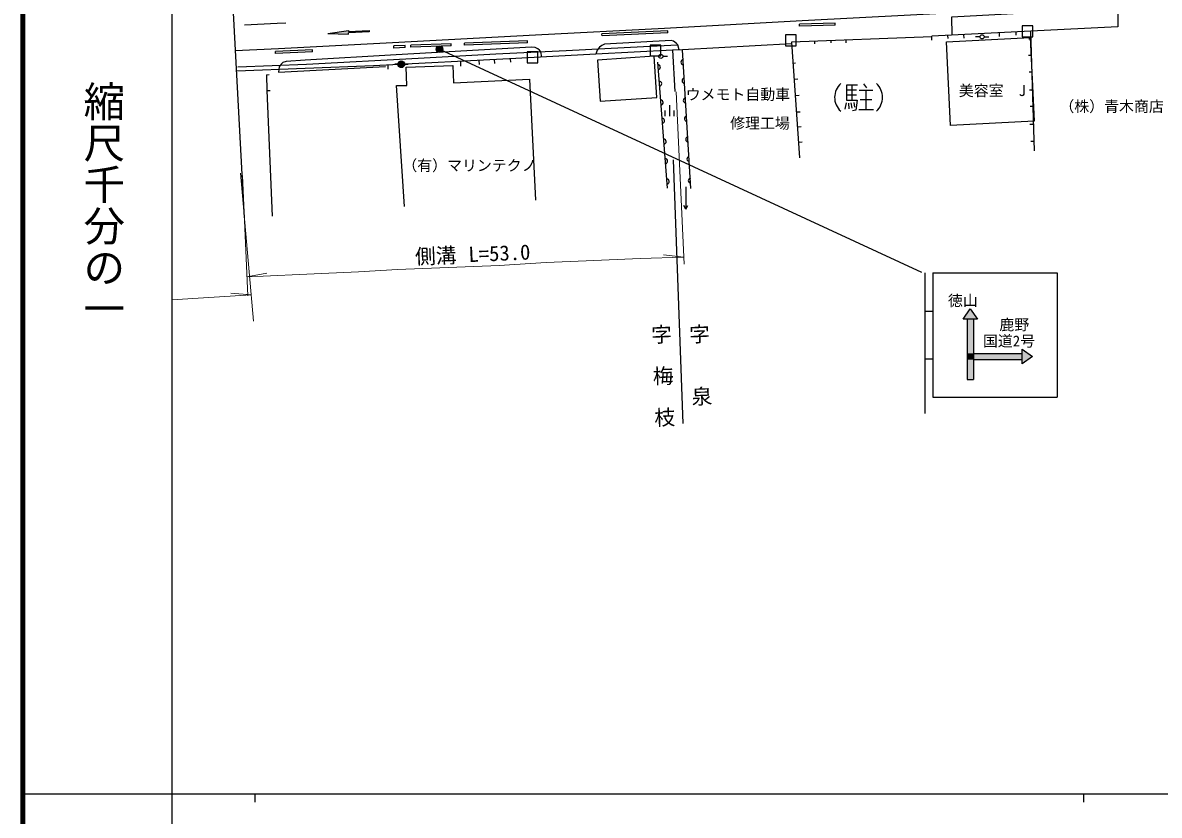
# Model space of a CAD drawing. Units: millimetres at full size, sheet at 1:1000; details may follow other scales. Extents: x 40000 to 680000, y 20000 to 380000.
# Drawn here: x 40000 to 177140, y 202409 to 297988 of the extents above; entities that cross this region are included whole.
import ezdxf
from ezdxf.enums import TextEntityAlignment as Align

# ---------------------------------------------------------------- set-up
doc = ezdxf.new("R2010")
doc.units = ezdxf.units.MM
doc.header["$LTSCALE"] = 1000
for name, color, linetype, lineweight in [('M-BGD', 7, 'Continuous', 25), ('M-BMK-OTRS', 5, 'Continuous', 25), ('M-BMK-ROW', 30, 'Continuous', 25), ('M-STR-HTXT', 7, 'Continuous', 13), ('M-STR-STRC', 7, 'Continuous', 25), ('M-TTL', 2, 'Continuous', 13), ('M-TTL-BAND', 7, 'Continuous', 25)]:
    doc.layers.add(name, color=color, linetype=linetype, lineweight=lineweight)
doc.layers.add('M-BMK-HTXT', color=7, linetype='Continuous')
doc.styles.add('@ＭＳ ゴシック', font='')
doc.styles.add('ＭＳ ゴシック', font='')
doc.styles.get('@ＭＳ ゴシック').set_extended_font_data('@MS Gothic')
doc.styles.get('ＭＳ ゴシック').set_extended_font_data('MS Gothic')

msp = doc.modelspace()

# ---------------------------------------------------------------- hatches: boundary and pattern name
at = {"layer": 'M-STR-STRC'}
for points in [[(79326, 296615), (79318, 296765), (81815, 296898), (81807, 297048), (79310, 296915), (79302, 297065), (76818, 296708)], [(90637, 295005, 1), (89963, 294576, 1)], [(86018, 293188, 0.41421), (85466, 293311, 0.41421), (85344, 292759, 0.41421), (85896, 292636, 0.41421)], [(154336, 263480), (155211, 262230), (154711, 262230), (153961, 262230), (153461, 262230)], [(153961, 262230), (154711, 262230), (154711, 258105), (153961, 258105)], [(153961, 258105), (154711, 258105), (154711, 257355), (153961, 257355)], [(154711, 257355), (154711, 258105), (160586, 258105), (160586, 257355)], [(160586, 258105), (160586, 258605), (161836, 257730), (160586, 256855), (160586, 257355)], [(153961, 257355), (154711, 257355), (154711, 254980), (153961, 254980)]]:
    msp.add_hatch(color=256, dxfattribs=at).paths.add_polyline_path(points)

# ---------------------------------------------------------------- linework, layer by layer
at = {"layer": 'M-BGD'}
for p, q in [((138044, 297952), (133729, 297805)), ((133738, 297555), (133729, 297805)), ((138052, 297702), (133738, 297555)), ((138052, 297702), (138044, 297952)), ((117836, 297030), (109887, 296641)), ((109899, 296392), (109887, 296641)), ((117848, 296780), (109899, 296392)), ((117848, 296780), (117836, 297030)), ((149711, 295894), (149688, 296349)), ((151648, 296077), (151629, 296448)), ((153585, 296136), (153564, 296546)), ((155512, 296285), (154962, 296285)), ((156012, 296285), (156580, 296285)), ((157869, 296326), (157847, 296763)), ((159892, 296481), (159872, 296866)), ((86141, 295257), (84772, 295183)), ((84786, 294933), (84772, 295183)), ((86155, 295007), (84786, 294933)), ((86155, 295007), (86141, 295257)), ((91692, 295450), (86825, 295302)), ((86833, 295052), (86825, 295302)), ((91700, 295200), (86833, 295052)), ((91700, 295200), (91692, 295450)), ((100908, 295810), (93315, 295534)), ((93324, 295284), (93315, 295534)), ((100917, 295560), (93324, 295284)), ((100917, 295560), (100908, 295810)), ((132781, 295424), (119591, 294735)), ((135598, 295449), (135587, 295737)), ((137567, 295558), (137557, 295813)), ((139370, 295558), (139357, 295883)), ((161403, 296027), (161665, 296036)), ((74954, 294715), (70496, 294528)), ((70507, 294279), (70496, 294528)), ((74965, 294466), (70507, 294279)), ((74965, 294466), (74954, 294715)), ((96955, 293075), (96930, 293550)), ((98878, 293218), (98854, 293653)), ((116747, 293944), (116197, 293944)), ((117247, 293944), (117814, 293944)), ((119591, 294735), (118397, 294698)), ((118397, 294698), (118698, 289701)), ((120635, 278002), (119591, 294735)), ((161380, 294073), (161726, 294083)), ((84113, 292407), (84089, 292866)), ((85431, 292974), (84881, 292974)), ((85931, 292974), (86499, 292974)), ((92876, 292754), (92846, 293333)), ((95119, 292968), (95093, 293453)), ((117803, 278023), (116635, 293232)), ((133241, 293099), (132945, 293079)), ((69421, 291720), (69727, 291728)), ((69421, 291720), (69468, 289812)), ((133540, 291184), (133079, 291152)), ((161459, 292054), (161788, 292065)), ((69468, 289812), (69845, 289828)), ((69468, 289812), (70099, 274655)), ((140708, 290458), (139397, 290458)), ((139397, 290458), (139397, 288663)), ((139397, 289884), (140626, 289884)), ((140053, 290458), (140053, 288663)), ((140913, 289851), (142594, 289851)), ((141454, 290638), (141831, 290146)), ((141741, 289851), (141741, 287540)), ((161465, 289901), (161854, 289913)), ((118063, 286714), (118063, 288043)), ((133675, 289208), (133217, 289176)), ((139364, 288327), (139208, 287564)), ((139397, 289278), (140618, 289278)), ((139397, 288663), (140667, 288663)), ((139651, 288286), (139700, 287605)), ((139913, 288327), (140044, 287679)), ((140266, 288368), (140381, 287786)), ((140667, 288663), (140528, 287442)), ((141036, 288737), (142471, 288737)), ((117530, 286714), (117530, 287411)), ((118596, 286714), (118596, 287411)), ((133810, 287222), (133355, 287190)), ((140528, 287442), (140110, 287368)), ((140889, 287540), (142643, 287540)), ((161545, 287919), (161915, 287931)), ((133933, 285429), (133480, 285397)), ((161539, 285755), (161982, 285769)), ((134059, 283574), (133609, 283542)), ((161643, 283691), (162046, 283703)), ((120016, 275503), (120269, 275941))]:
    msp.add_line(p, q, dxfattribs=at)
for points in [[(152140, 296474), (152121, 298712), (172141, 299766), (172141, 297506), (161637, 296956)], [(149692, 296283), (132767, 295627), (133739, 281678)], [(162082, 282522), (161637, 296956), (149688, 296349)], [(65943, 292677), (74247, 292999), (87731, 293726), (97102, 294231), (105568, 294649), (114888, 295109), (119030, 295313)], [(102620, 293854), (102498, 294497), (102354, 294668), (102148, 294838), (101819, 294992), (101382, 295023), (85067, 294136), (74087, 293478), (71773, 293331), (71393, 293189), (71186, 292983), (70927, 292652), (70856, 292014), (83756, 292708)], [(119213, 294723), (119030, 295313), (118882, 295499), (118521, 295760), (118234, 295834), (110184, 295392), (109860, 295251), (109576, 295035), (109306, 294662), (109152, 294202)], [(118397, 294698), (109152, 294202), (99497, 293687), (82306, 292771), (65829, 292148)], [(86062, 275814), (85087, 290420), (86337, 290420), (86268, 292649), (91912, 292824), (91978, 290721), (101150, 291183), (101884, 276595)], [(120016, 278198), (120016, 275503), (119764, 275941)]]:
    msp.add_lwpolyline(points, dxfattribs=at)
for points in [[(160577, 296299), (161877, 296299), (161877, 297599), (160577, 297599)], [(132032, 295210), (133332, 295210), (133332, 296510), (132032, 296510)], [(115695, 294003), (116995, 294003), (116995, 295303), (115695, 295303)], [(151952, 285603), (151452, 295699), (161555, 296198), (162054, 286103)], [(100873, 293171), (102173, 293171), (102173, 294471), (100873, 294471)], [(109666, 288517), (116530, 288969), (116202, 293944), (109339, 293493)]]:
    msp.add_lwpolyline(points, close=True, dxfattribs=at)
for centre in [(155762, 296285), (116997, 293944), (85681, 292974)]:
    msp.add_circle(centre, 250, dxfattribs=at)
for centre, radius, start, end in [((119738, 293249), 318, 103.46309, 263.68082), ((116627, 292632), 318, 284.28135, 84.49908), ((116780, 290634), 318, 284.28135, 84.49908), ((119879, 290993), 318, 103.46309, 263.68082), ((140190, 288991), 2228, 131.69789, 228.01917), ((141468, 288983), 2282, 312.86378, 47.4164), ((116954, 288363), 318, 284.28135, 84.49908), ((120028, 288609), 318, 103.46309, 263.68082), ((120166, 286398), 318, 103.46309, 263.68082), ((117123, 286169), 318, 284.28135, 84.49908), ((117316, 283651), 318, 284.28135, 84.49908), ((120320, 283917), 318, 103.46309, 263.68082), ((117497, 281298), 318, 284.28135, 84.49908), ((120468, 281558), 318, 103.46309, 263.68082), ((117685, 278846), 318, 284.28135, 84.49908), ((120631, 278950), 318, 103.46309, 263.68082)]:
    msp.add_arc(centre, radius, start, end, dxfattribs=at)
at = {"layer": 'M-BMK-OTRS'}
msp.add_line((65400, 299175), (66711, 274467), dxfattribs=at)
at = {"layer": 'M-BMK-ROW'}
msp.add_line((118472, 281443), (119667, 249644), dxfattribs=at)
at = {"layer": 'M-STR-HTXT'}
for p, q in [((118863, 289636), (119805, 268889)), ((66264, 279852), (67835, 261989)), ((66513, 279561), (67153, 265035)), ((119768, 269701), (117329, 269981)), ((67051, 267357), (69464, 267805)), ((67555, 265169), (58000, 264585)), ((67555, 265169), (65108, 265362))]:
    msp.add_line(p, q, dxfattribs=at)
msp.add_lwpolyline([(119768, 269701), (114519, 269568), (107972, 269257), (103178, 269058), (97493, 268726), (92368, 268506), (85222, 268220), (80516, 267955), (74276, 267664), (69018, 267443), (67051, 267357)], dxfattribs=at)
at = {"layer": 'M-STR-STRC'}
for p, q in [((70706, 297886), (66752, 297685)), ((71745, 297941), (70706, 297886)), ((76818, 296708), (79302, 297065)), ((76818, 296708), (79326, 296615)), ((79302, 297065), (79310, 296915)), ((79326, 296615), (79318, 296765)), ((90300, 294790), (148445, 267926)), ((148836, 267846), (148836, 250846)), ((149836, 267846), (164836, 267846)), ((149836, 267846), (149836, 252846)), ((164836, 267846), (164836, 252846)), ((153461, 262230), (154336, 263480)), ((154336, 263480), (155211, 262230)), ((148836, 263221), (149836, 263221)), ((155211, 262230), (153461, 262230)), ((153961, 262230), (153961, 254980)), ((154711, 262230), (154711, 254980)), ((154711, 258105), (160586, 258105)), ((160586, 258605), (161836, 257730)), ((160586, 256855), (160586, 258605)), ((148836, 257471), (149836, 257471)), ((154711, 257355), (160586, 257355)), ((161836, 257730), (160586, 256855)), ((153961, 254980), (154711, 254980)), ((149836, 252846), (164836, 252846))]:
    msp.add_line(p, q, dxfattribs=at)
for points in [[(84637, 295621), (101893, 296519), (117424, 297345), (134066, 298264), (147126, 298956), (157836, 299523), (164714, 299879), (168947, 300111), (179145, 300915), (188847, 301688), (195858, 302162), (203166, 302511)], [(79310, 296915), (81807, 297048), (81815, 296898), (79318, 296765)], [(65642, 294625), (70862, 294890), (84637, 295621)]]:
    msp.add_lwpolyline(points, dxfattribs=at)
for centre in [(90300, 294790), (85681, 292974)]:
    msp.add_circle(centre, 400, dxfattribs=at)
at = {"layer": 'M-TTL', "lineweight": 140}
msp.add_line((40000, 380000), (40000, 20000), dxfattribs=at)
at = {"layer": 'M-TTL-BAND'}
for p, q in [((58000, 370000), (58000, 20000)), ((40000, 205000), (579000, 205000)), ((68000, 205000), (68000, 204000)), ((168000, 205000), (168000, 204000))]:
    msp.add_line(p, q, dxfattribs=at)

# ---------------------------------------------------------------- texts
at = {"layer": 'M-BMK-HTXT', "style": 'ＭＳ ゴシック'}
for s, p in [('ウメモト自動車', (119993, 288293)), ('（株）青木商店', (165086, 286845)), ('修理工場', (125359, 284824)), ('（有）マリンテクノ', (85801, 279723))]:
    msp.add_text(s, height=1320, dxfattribs=at).set_placement(p, align=Align.BOTTOM_LEFT)
msp.add_text('美容室\u3000J', height=1320, dxfattribs=at).set_placement((157005, 288752), align=Align.BOTTOM_CENTER)
at = {"layer": 'M-BMK-HTXT', "style": '@ＭＳ ゴシック'}
for s, p in [('字\u3000梅\u3000枝', (115535, 261608)), ('字\u3000\u3000泉', (120121, 261648))]:
    msp.add_text(s, height=1833, rotation=272.152, dxfattribs=at).set_placement(p, align=Align.BOTTOM_LEFT)
at = {"layer": 'M-STR-HTXT', "style": 'ＭＳ ゴシック'}
for s, rotation, p in [('側溝', 2.292, (87397, 268307)), ('L=53.0', 2.465, (93838, 268569))]:
    msp.add_text(s, height=1833, rotation=rotation, dxfattribs=at).set_placement(p, align=Align.BOTTOM_LEFT)
at = {"layer": 'M-STR-STRC', "style": 'ＭＳ ゴシック'}
for s, p in [('徳山', (153436, 264480)), ('鹿野', (159647, 261575)), ('国道2号', (159011, 259605))]:
    msp.add_text(s, height=1320, dxfattribs=at).set_placement(p, align=Align.MIDDLE_CENTER)
at = {"layer": 'M-TTL-BAND', "style": '@ＭＳ ゴシック'}
msp.add_text('縮尺千分の一', height=3666, rotation=270, dxfattribs=at).set_placement((49777, 261030), align=Align.MIDDLE_RIGHT)

doc.saveas('drawing.dxf')
